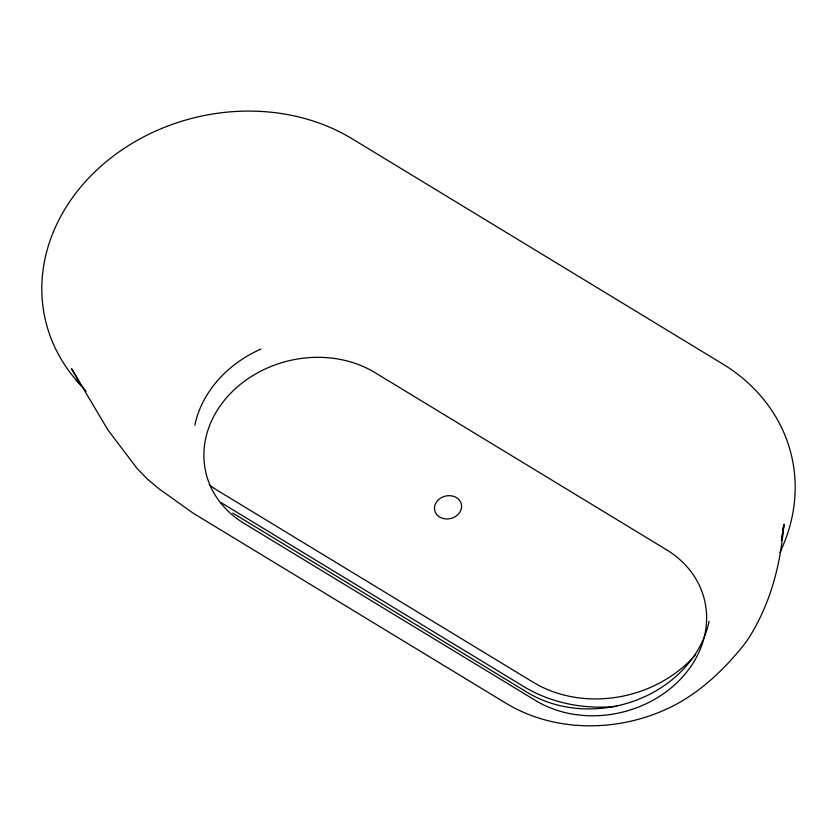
<?xml version="1.0" encoding="UTF-8"?>
<svg xmlns="http://www.w3.org/2000/svg" width="837" height="837" viewBox="0 0 837 837"><rect width="100%" height="100%" fill="white"/><g stroke="black" fill="none" stroke-linecap="round" stroke-linejoin="round"><path stroke-width="1.26" d="M783.034 529.026L784.311 524.213L781.402 540.629L783.725 525.134C780.618 566.241 769.308 607.557 746.144 641.989C727.238 666.242 704.712 688.422 677.698 703.509C625.574 731.946 558.216 734.509 506.552 703.603L193.19 513.196L158.58 488.494L147.113 478.848L136.891 468.197L107.921 429.967L71.501 368.636L79.693 382.216M616.649 706.313C584.875 709.588 551.855 703.383 524.318 686.895L221.01 502.608M232.77 513.05L527.676 692.649C562.223 713.354 606.574 713.522 642.962 697.483A114.031 95.962 -13.9 0 0 709.085 621.336M76.041 379.883L86.106 391.161M194.843 425.196A114.031 95.962 -13.9 0 1 260.966 349.05M82.926 387.364A193.096 162.493 -13.9 0 1 97.992 168.896A193.096 162.493 -13.9 0 1 352.042 138.733L722.477 363.823A193.096 162.493 -13.9 0 1 779.875 552.598M695.495 654.754A116.563 98.096 -13.9 0 1 533.138 682.228L217.808 490.628A116.563 98.096 -13.9 0 1 209.26 484.822M666.555 549.794L374.871 372.559A106.425 89.559 -13.9 0 0 226.639 397.638A106.425 89.559 -13.9 0 0 243.954 523.324L535.638 700.559A106.425 89.559 -13.9 0 0 683.871 675.469A106.425 89.559 -13.9 0 0 666.555 549.794M442.647 518.354A13.685 11.519 -13.9 0 0 461.501 505.035A13.685 11.519 -13.9 0 0 439.917 498.57A13.685 11.519 -13.9 0 0 442.647 518.354"/></g></svg>
